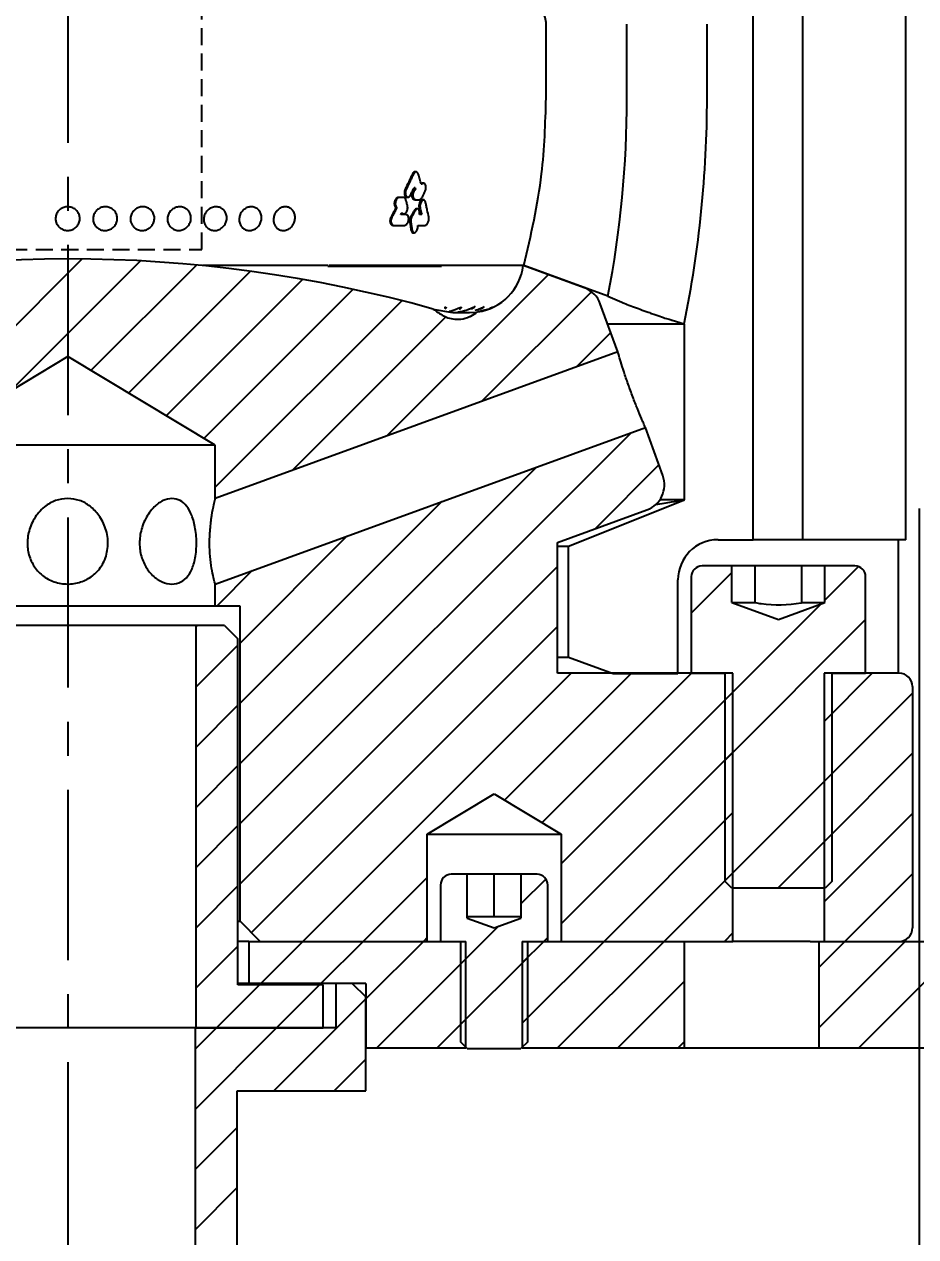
# Model space of a CAD drawing. Header units: millimetres. Extents: x 8 to 832, y 8 to 586.
# Drawn here: x 517 to 583.5, y 110 to 200.4 of the extents above; entities that cross this region are included whole.
import ezdxf

# ---------------------------------------------------------------- set-up
doc = ezdxf.new("R2010")
doc.units = ezdxf.units.MM
doc.linetypes.add('CENTERX2', pattern=[20.32, 12.7, -2.54, 2.54, -2.54])
doc.linetypes.add('HIDDEN', pattern=[1.905, 1.27, -0.635])
for name, color, linetype in [('CENTERLINE', 4, 'CENTERX2'), ('DIMENSIONS', 2, 'Continuous'), ('HATCH', 3, 'Continuous'), ('HIDDEN', 3, 'HIDDEN')]:
    doc.layers.add(name, color=color, linetype=linetype)
doc.layers.add('OUTLINE', color=7, linetype='Continuous', lineweight=25)
doc.styles.add('SLDTEXTSTYLE0', font='TXT', dxfattribs={"width": 0.75})
doc.dimstyles.new('SLDDIMSTYLE0', dxfattribs={"dimtxt": 3.5, "dimasz": 2, "dimexe": 0, "dimexo": 0.0625, "dimgap": 0.875, "dimtad": 1, "dimrnd": 1e-09, "dimzin": 12, "dimdsep": 46, "dimtxsty": 'SLDTEXTSTYLE0', "dimsah": 1, "dimcen": 0.09, "dimadec": 0, "dimazin": 3, "dimtfac": 1, "dimtofl": 0, "dimtmove": 0, "dimatfit": 3, "dimfxl": 0, "dimfrac": 2, "dimtolj": 1, "dimtzin": 12, "dimarcsym": 0})

# ---------------------------------------------------------------- blocks, each defined once
blk = doc.blocks.new('SW_HATCH_0')
at = {"layer": 'HATCH', "color": 0}
for p, q in [((315.385, -21.375), (299.066, -37.694)), ((319.735, -21.515), (310.016, -31.234)), ((323.913, -21.827), (316.037, -29.703)), ((327.937, -22.293), (318.842, -31.388)), ((350.133, -22.548), (338.107, -34.573)), ((331.822, -22.899), (321.646, -33.074)), ((335.577, -23.633), (324.451, -34.759)), ((353.353, -23.818), (345.167, -32.004)), ((339.214, -24.486), (325.3, -38.4)), ((342.504, -25.686), (331.048, -37.143)), ((354.797, -26.864), (352.227, -29.434)), ((356.307, -34.334), (327.15, -63.491)), ((349.247, -36.904), (327.15, -59.001)), ((358.391, -36.74), (353.635, -41.496)), ((342.188, -39.473), (327.15, -54.511)), ((335.128, -42.043), (327.15, -50.021)), ((350.825, -44.306), (327.15, -67.981)), ((328.068, -44.612), (325.412, -47.269)), ((363.836, -44.766), (360.8, -47.802)), ((373.267, -44.315), (370.764, -46.818)), ((370.465, -47.117), (363.3, -54.282)), ((323.962, -48.719), (323.85, -48.831)), ((350.825, -48.796), (328.001, -71.62)), ((373.8, -48.272), (363.3, -58.772)), ((327, -50.171), (323.85, -53.321)), ((351.842, -52.269), (331.842, -72.269)), ((356.333, -52.269), (346.873, -61.729)), ((360.823, -52.269), (349.677, -63.414)), ((374.293, -52.269), (370.7, -55.862)), ((363.9, -53.682), (351.1, -66.482)), ((377.3, -53.752), (370.7, -60.352)), ((327, -54.661), (323.85, -57.811)), ((363.9, -58.172), (351.1, -70.972)), ((377.3, -58.242), (370.7, -64.842)), ((327, -59.151), (323.85, -62.301)), ((371.3, -59.752), (363.3, -67.752)), ((363.9, -62.662), (354.293, -72.269)), ((377.3, -62.733), (370.7, -69.333)), ((327, -63.641), (323.85, -66.791)), ((371.3, -64.242), (367.273, -68.269)), ((341.1, -67.502), (336.333, -72.269)), ((349.962, -67.62), (348.1, -69.482)), ((363.9, -67.152), (358.783, -72.269)), ((377.3, -67.223), (372.254, -72.269)), ((327, -68.131), (323.85, -71.281)), ((346.435, -71.147), (343.6, -73.982)), ((331.842, -72.269), (328.692, -75.419)), ((336.333, -72.269), (333.183, -75.419)), ((340.823, -72.269), (336.525, -76.567)), ((341.1, -71.992), (340.823, -72.269)), ((349.803, -72.269), (348.2, -73.872)), ((354.293, -72.269), (348.2, -78.362)), ((350.1, -71.972), (349.803, -72.269)), ((358.783, -72.269), (350.833, -80.219)), ((363.9, -71.642), (363.273, -72.269)), ((372.254, -72.269), (370.3, -74.223)), ((376.744, -72.269), (370.3, -78.713)), ((381.234, -72.269), (373.284, -80.219)), ((327, -72.621), (323.85, -75.771)), ((344, -73.582), (337.363, -80.219)), ((348.6, -73.472), (343.6, -78.472)), ((328.592, -75.519), (325.392, -78.719)), ((333.083, -75.519), (329.883, -78.719)), ((360.3, -75.242), (355.323, -80.219)), ((336.525, -76.567), (329.673, -83.419)), ((344, -78.072), (341.853, -80.219)), ((325.392, -78.719), (323.8, -80.312)), ((329.883, -78.719), (323.8, -84.802)), ((360.3, -79.733), (359.813, -80.219)), ((336.525, -81.057), (334.163, -83.419)), ((326.95, -86.142), (323.8, -89.292)), ((326.95, -90.632), (323.8, -93.782))]:
    blk.add_line(p, q, dxfattribs=at)
blk = doc.blocks.new('_D_12')
at = {"layer": 'DIMENSIONS'}
for p, q in [((583.772, 164.297), (583.772, 92.08)), ((520.272, 119.521), (520.272, 92.08)), ((520.272, 94.08), (583.772, 94.08))]:
    blk.add_line(p, q, dxfattribs=at)
for points in [[(520.272, 94.08), (522.272, 93.58), (522.272, 94.58)], [(583.772, 94.08), (581.772, 94.58), (581.772, 93.58)]]:
    blk.add_solid(points, dxfattribs=at)
at = {"layer": 'DIMENSIONS', "insert": (547.498, 98.591), "char_height": 3.5, "attachment_point": 1, "style": 'SLDTEXTSTYLE0'}
blk.add_mtext('63,5', dxfattribs=at)

msp = doc.modelspace()

# ---------------------------------------------------------------- linework, layer by layer
at = {"layer": 'CENTERLINE'}
msp.add_line((520.272, 468.427), (520.272, 113.667), dxfattribs=at)
at = {"layer": 'HIDDEN'}
for p, q in [((530.272, 183.612), (530.272, 263.612)), ((510.272, 183.612), (530.272, 183.612))]:
    msp.add_line(p, q, dxfattribs=at)
at = {"layer": 'OUTLINE'}
for p, q in [((571.393, 161.956), (571.393, 408.812)), ((575.092, 161.956), (575.092, 408.812)), ((582.772, 161.956), (582.772, 408.812)), ((555.947, 194.906), (555.947, 200.406)), ((561.974, 194.906), (561.974, 200.406)), ((567.947, 194.906), (567.947, 200.406)), ((546.173, 188.206), (546.099, 188.206)), ((546.695, 188.484), (546.619, 188.484)), ((545.023, 187.49), (544.952, 187.49)), ((546.206, 188.084), (546.132, 188.084)), ((546.231, 187.321), (546.156, 187.321)), ((544.82, 186.727), (544.749, 186.727)), ((545.238, 186.327), (545.165, 186.327)), ((544.528, 185.406), (545.38, 185.406)), ((545.491, 186.206), (545.103, 186.206)), ((545.863, 185.606), (545.788, 185.606)), ((546.389, 185.406), (546.902, 185.406)), ((546.593, 186.206), (546.505, 186.206)), ((546.67, 186.206), (546.593, 186.206)), ((545.947, 185.088), (545.871, 185.088)), ((539.672, 182.406), (530.316, 182.406)), ((539.672, 182.406), (539.667, 182.355)), ((539.667, 182.355), (548.152, 182.355)), ((548.157, 182.406), (539.756, 182.406)), ((548.152, 182.355), (548.157, 182.406)), ((554.241, 182.406), (548.157, 182.406)), ((558.794, 180.749), (554.241, 182.406)), ((554.291, 182.406), (554.241, 182.406)), ((560.561, 180.124), (554.291, 182.406)), ((560.561, 180.124), (561.422, 179.756)), ((547.525, 179.164), (547.648, 179.13)), ((547.648, 179.13), (548.824, 178.922)), ((550.383, 179.156), (550.673, 179.374)), ((551.681, 179.166), (550.841, 178.946)), ((551.109, 179.186), (551.347, 179.352)), ((561.294, 175.967), (559.989, 179.553)), ((548.824, 178.922), (548.988, 178.912)), ((548.988, 178.912), (549.256, 178.906)), ((550.244, 178.906), (550.764, 178.94)), ((563.25, 179.04), (563.488, 178.953)), ((565.335, 178.336), (566.24, 178.057)), ((566.272, 178.045), (560.538, 178.045)), ((566.272, 178.045), (566.24, 178.057)), ((566.272, 164.925), (566.272, 178.045)), ((520.272, 175.615), (509.272, 169.006)), ((531.272, 169.006), (520.272, 175.615)), ((561.294, 175.967), (531.272, 165.04)), ((531.272, 158.655), (563.346, 170.329)), ((564.652, 166.743), (563.346, 170.329)), ((531.272, 169.006), (509.272, 169.006)), ((531.272, 165.04), (531.272, 169.006)), ((557.622, 161.486), (566.272, 164.925)), ((566.272, 164.925), (564.42, 164.925)), ((556.797, 161.756), (563.456, 164.179)), ((568.772, 161.956), (571.393, 161.956)), ((573.272, 161.956), (571.393, 161.956)), ((575.092, 161.956), (573.272, 161.956)), ((582.772, 161.956), (575.092, 161.956)), ((582.199, 161.956), (582.199, 152.006)), ((556.797, 152.006), (556.797, 161.756)), ((556.797, 161.486), (557.622, 161.486)), ((557.622, 153.164), (557.622, 161.486)), ((566.772, 159.206), (566.772, 152.006)), ((569.808, 160.006), (567.572, 160.006)), ((569.808, 157.266), (569.808, 160.006)), ((571.54, 160.006), (569.808, 160.006)), ((571.54, 157.266), (571.54, 160.006)), ((575.004, 160.006), (571.54, 160.006)), ((575.004, 157.266), (575.004, 160.006)), ((576.736, 160.006), (575.004, 160.006)), ((576.736, 157.266), (576.736, 160.006)), ((578.972, 160.006), (576.736, 160.006)), ((579.772, 152.006), (579.772, 159.206)), ((531.272, 157.006), (531.272, 158.655)), ((565.772, 151.956), (565.772, 158.956)), ((531.272, 157.006), (509.272, 157.006)), ((533.122, 157.006), (531.272, 157.006)), ((533.122, 133.506), (533.122, 157.006)), ((569.808, 157.266), (573.272, 156.006)), ((569.808, 157.266), (571.54, 157.266)), ((573.272, 156.006), (576.736, 157.266)), ((575.004, 157.266), (576.736, 157.266)), ((529.822, 155.556), (510.722, 155.556)), ((529.822, 155.556), (529.822, 125.556)), ((531.972, 155.556), (529.822, 155.556)), ((531.972, 155.556), (532.972, 154.556)), ((532.972, 128.756), (532.972, 154.556)), ((560.944, 151.956), (557.622, 153.164)), ((569.872, 152.006), (556.797, 152.006)), ((565.772, 151.956), (560.944, 151.956)), ((566.772, 152.006), (569.272, 152.006)), ((569.272, 152.006), (569.272, 136.506)), ((569.872, 132.006), (569.872, 152.006)), ((576.672, 152.006), (576.672, 132.006)), ((582.272, 152.006), (576.672, 152.006)), ((577.272, 152.006), (579.772, 152.006)), ((577.272, 136.506), (577.272, 152.006)), ((583.272, 151.006), (583.272, 133.006)), ((547.072, 140.006), (552.072, 143.01)), ((552.072, 143.01), (557.072, 140.006)), ((547.072, 140.006), (557.072, 140.006)), ((547.072, 132.006), (547.072, 140.006)), ((557.072, 140.006), (557.072, 132.006)), ((550.072, 137.006), (548.872, 137.006)), ((550.072, 133.734), (550.072, 137.006)), ((552.072, 137.006), (550.072, 137.006)), ((552.072, 133.846), (552.072, 137.006)), ((554.072, 137.006), (552.072, 137.006)), ((554.072, 137.006), (554.072, 133.734)), ((555.272, 137.006), (554.072, 137.006)), ((548.072, 136.206), (548.072, 132.006)), ((556.072, 132.006), (556.072, 136.206)), ((569.772, 136.006), (569.272, 136.506)), ((569.772, 136.006), (576.772, 136.006)), ((577.272, 136.506), (576.772, 136.006)), ((550.072, 133.846), (552.072, 133.846)), ((552.072, 133.846), (554.072, 133.846)), ((532.972, 133.506), (533.122, 133.506)), ((534.622, 132.006), (533.122, 133.506)), ((550.072, 133.734), (552.072, 133.006)), ((552.072, 133.006), (554.072, 133.734)), ((533.772, 132.006), (532.972, 132.006)), ((533.772, 132.006), (533.772, 128.856)), ((533.772, 132.006), (549.972, 132.006)), ((534.622, 132.006), (547.072, 132.006)), ((548.072, 132.006), (549.572, 132.006)), ((549.572, 132.006), (549.572, 124.506)), ((549.972, 124.056), (549.972, 132.006)), ((554.172, 132.006), (554.172, 124.056)), ((554.172, 132.006), (566.272, 132.006)), ((554.572, 132.006), (556.072, 132.006)), ((554.572, 124.506), (554.572, 132.006)), ((557.072, 132.006), (569.872, 132.006)), ((566.272, 124.056), (566.272, 132.006)), ((575.632, 132.006), (569.872, 132.006)), ((575.632, 132.006), (576.272, 132.006)), ((576.272, 132.006), (576.272, 124.056)), ((576.272, 132.006), (591.272, 132.006)), ((576.672, 132.006), (582.272, 132.006)), ((533.772, 128.856), (532.972, 128.856)), ((539.322, 128.756), (532.972, 128.756)), ((542.497, 128.856), (533.772, 128.856)), ((539.322, 125.556), (539.322, 128.756)), ((540.272, 128.856), (540.272, 125.556)), ((541.497, 128.856), (540.272, 128.856)), ((541.497, 128.856), (542.497, 127.856)), ((542.497, 128.856), (542.497, 124.056)), ((542.497, 120.856), (542.497, 127.856)), ((529.772, 125.556), (510.772, 125.556)), ((529.772, 125.556), (529.772, 104.856)), ((540.272, 125.556), (529.772, 125.556)), ((529.822, 125.556), (539.322, 125.556)), ((542.497, 124.056), (549.972, 124.056)), ((550.072, 124.006), (549.572, 124.506)), ((550.022, 124.056), (549.972, 124.056)), ((550.072, 124.006), (554.072, 124.006)), ((554.572, 124.506), (554.072, 124.006)), ((554.172, 124.056), (554.122, 124.056)), ((554.172, 124.056), (566.272, 124.056)), ((566.272, 124.056), (576.272, 124.056)), ((576.272, 124.056), (591.272, 124.056)), ((532.922, 108.588), (532.922, 120.856)), ((532.922, 120.856), (542.497, 120.856))]:
    msp.add_line(p, q, dxfattribs=at)
at = {"layer": 'OUTLINE', "flags": 128}
for points in [[(548.754, 179.011), (548.873, 179.037), (549.17, 179.135), (549.39, 179.22), (549.472, 179.252), (549.55, 179.28), (549.594, 179.292), (549.624, 179.297), (549.643, 179.292), (549.638, 179.268), (549.519, 179.166), (549.519, 179.166)], [(550.655, 179.085), (550.855, 179.143), (551.125, 179.246), (551.192, 179.273), (551.236, 179.289), (551.265, 179.297), (551.275, 179.295), (551.26, 179.277), (551.124, 179.193), (551.068, 179.166), (551.068, 179.166)]]:
    msp.add_lwpolyline(points, dxfattribs=at)
at = {"layer": 'OUTLINE'}
for centre, radius, start, end in [((483.979, 194.906), 77.995, 349.07499, 0), ((483.979, 194.906), 83.968, 348.42458, 0), ((520.272, 81.779), 101.126, 74.36594, 105.63406), ((550.273, 182.906), 4, 278.16745, 352.81924), ((558.11, 178.869), 2, 20, 70), ((562.772, 166.059), 2, 290, 20), ((568.772, 158.956), 3, 90, 180), ((567.572, 159.206), 0.8, 90, 180), ((578.972, 159.206), 0.8, 0, 90), ((582.272, 151.006), 1, 0, 90), ((548.872, 136.206), 0.8, 90, 180), ((555.272, 136.206), 0.8, 0, 90), ((582.272, 133.006), 1, 270, 360)]:
    msp.add_arc(centre, radius, start, end, dxfattribs=at)
for centre, major_axis, ratio, start_param, end_param in [((552.886, 183.406), (7.711, 0), 0.765145, 3.943746, 4.076834), ((549.316, 179.206), (1.6, 0), 0.5, 4.685849, 4.817297), ((545.907, 183.406), (-7.636, 0), 0.765145, 2.187654, 2.273292)]:
    msp.add_ellipse(centre, major_axis=major_axis, ratio=ratio, start_param=start_param, end_param=end_param, dxfattribs=at)
for points, knots in [([(555.947, 200.406), (555.944, 200.488), (555.935, 200.755), (555.842, 201.006), (555.777, 201.181)], [0, 0, 0, 0, 0.308512, 1, 1, 1, 1]), ([(554.291, 182.406), (554.815, 184.673), (555.765, 188.79), (555.891, 193.01), (555.947, 194.906)], [0, 0, 0, 0, 0.5508443, 1, 1, 1, 1]), ([(545.967, 189.206), (545.923, 189.113), (545.836, 188.927), (545.66, 188.558), (545.526, 188.281), (545.436, 188.097)], [0, 0, 0, 0, 0.250825, 0.501644, 1, 1, 1, 1]), ([(546.04, 189.206), (545.996, 189.113), (545.909, 188.928), (545.733, 188.558), (545.598, 188.281), (545.508, 188.097)], [0, 0, 0, 0, 0.2506658, 0.5013221, 1, 1, 1, 1]), ([(546.42, 189.206), (546.406, 189.243), (546.378, 189.318), (546.303, 189.388), (546.217, 189.413), (546.129, 189.393), (546.048, 189.334), (545.995, 189.263), (545.972, 189.216), (545.967, 189.206)], [0, 0, 0, 0, 0.1671113, 0.334455, 0.4940652, 0.6451292, 0.7972864, 0.9548086, 1, 1, 1, 1]), ([(546.286, 189.405), (546.258, 189.401), (546.202, 189.395), (546.121, 189.333), (546.068, 189.263), (546.045, 189.216), (546.04, 189.206)], [0, 0, 0, 0, 0.290805, 0.596124, 0.911664, 1, 1, 1, 1]), ([(546.619, 188.484), (546.603, 188.544), (546.571, 188.665), (546.505, 188.905), (546.454, 189.086), (546.42, 189.206)], [0, 0, 0, 0, 0.250883, 0.501756, 1, 1, 1, 1]), ([(545.853, 187.697), (545.873, 187.739), (545.915, 187.824), (545.997, 187.994), (546.058, 188.121), (546.099, 188.206)], [0, 0, 0, 0, 0.250581, 0.501174, 1, 1, 1, 1]), ([(546.099, 188.206), (546.102, 188.195), (546.107, 188.175), (546.118, 188.134), (546.127, 188.104), (546.132, 188.084)], [0, 0, 0, 0, 0.250628, 0.501278, 1, 1, 1, 1]), ([(546.173, 188.206), (546.176, 188.195), (546.181, 188.175), (546.192, 188.134), (546.201, 188.104), (546.206, 188.084)], [0, 0, 0, 0, 0.250507, 0.50101, 1, 1, 1, 1]), ([(546.927, 187.956), (546.943, 187.998), (546.977, 188.083), (546.992, 188.227), (546.975, 188.362), (546.929, 188.471), (546.859, 188.541), (546.776, 188.564), (546.693, 188.545), (546.643, 188.504), (546.619, 188.484)], [0, 0, 0, 0, 0.127673, 0.263701, 0.397549, 0.529366, 0.655447, 0.775327, 0.891318, 1, 1, 1, 1]), ([(546.854, 188.556), (546.853, 188.556), (546.826, 188.564), (546.768, 188.543), (546.719, 188.503), (546.695, 188.484)], [0, 0, 0, 0, 0.015429, 0.522734, 1, 1, 1, 1]), ([(544.952, 187.49), (544.917, 187.485), (544.852, 187.475), (544.763, 187.402), (544.693, 187.302), (544.644, 187.177), (544.624, 187.037), (544.638, 186.901), (544.682, 186.791), (544.729, 186.747), (544.749, 186.727)], [0, 0, 0, 0, 0.133836, 0.25106, 0.369041, 0.494202, 0.626027, 0.76119, 0.895093, 1, 1, 1, 1]), ([(545.023, 187.49), (544.988, 187.485), (544.923, 187.475), (544.834, 187.402), (544.764, 187.302), (544.715, 187.177), (544.695, 187.037), (544.708, 186.901), (544.752, 186.791), (544.799, 186.747), (544.82, 186.727)], [0, 0, 0, 0, 0.133653, 0.251385, 0.369625, 0.494736, 0.626188, 0.760809, 0.89425, 1, 1, 1, 1]), ([(545.291, 187.49), (545.262, 187.49), (545.203, 187.49), (545.09, 187.49), (545.006, 187.49), (544.952, 187.49)], [0, 0, 0, 0, 0.261594, 0.523189, 1, 1, 1, 1]), ([(545.499, 187.29), (545.485, 187.328), (545.458, 187.403), (545.382, 187.476), (545.321, 187.485), (545.291, 187.49)], [0, 0, 0, 0, 0.3428293, 0.6818155, 1, 1, 1, 1]), ([(545.436, 188.097), (545.419, 188.055), (545.385, 187.969), (545.371, 187.826), (545.389, 187.691), (545.439, 187.581), (545.514, 187.512), (545.601, 187.49), (545.689, 187.511), (545.771, 187.571), (545.824, 187.641), (545.847, 187.687), (545.853, 187.697)], [0, 0, 0, 0, 0.110685, 0.227617, 0.343662, 0.457984, 0.567492, 0.670596, 0.770046, 0.869192, 0.971277, 1, 1, 1, 1]), ([(545.508, 188.097), (545.491, 188.055), (545.457, 187.97), (545.443, 187.826), (545.461, 187.692), (545.512, 187.581), (545.586, 187.516), (545.647, 187.49), (545.679, 187.498), (545.681, 187.498)], [0, 0, 0, 0, 0.163315, 0.335508, 0.506233, 0.674592, 0.836296, 0.989012, 1, 1, 1, 1]), ([(545.614, 186.855), (545.604, 186.891), (545.585, 186.964), (545.547, 187.109), (545.518, 187.218), (545.499, 187.29)], [0, 0, 0, 0, 0.25028, 0.500551, 1, 1, 1, 1]), ([(546.132, 188.084), (546.102, 188.059), (546.045, 188.01), (545.981, 187.894), (545.942, 187.762), (545.933, 187.622), (545.957, 187.49), (546.01, 187.388), (546.081, 187.33), (546.133, 187.323), (546.156, 187.321)], [0, 0, 0, 0, 0.131173, 0.254986, 0.381442, 0.514048, 0.648731, 0.780272, 0.905049, 1, 1, 1, 1]), ([(546.206, 188.084), (546.177, 188.059), (546.119, 188.01), (546.055, 187.894), (546.016, 187.763), (546.007, 187.622), (546.03, 187.491), (546.084, 187.389), (546.155, 187.33), (546.208, 187.324), (546.231, 187.321)], [0, 0, 0, 0, 0.131008, 0.255007, 0.381296, 0.513456, 0.647597, 0.778789, 0.903612, 1, 1, 1, 1]), ([(546.156, 187.321), (546.184, 187.321), (546.241, 187.321), (546.348, 187.321), (546.427, 187.321), (546.478, 187.322)], [0, 0, 0, 0, 0.261791, 0.523578, 1, 1, 1, 1]), ([(546.961, 187.114), (546.949, 187.152), (546.925, 187.227), (546.856, 187.297), (546.775, 187.321), (546.692, 187.302), (546.612, 187.244), (546.543, 187.152), (546.49, 187.032), (546.462, 186.894), (546.463, 186.785), (546.474, 186.729), (546.477, 186.714)], [0, 0, 0, 0, 0.110636, 0.222693, 0.32515, 0.423734, 0.522361, 0.62386, 0.730956, 0.844059, 0.960431, 1, 1, 1, 1]), ([(546.478, 187.322), (546.51, 187.327), (546.571, 187.338), (546.657, 187.413), (546.698, 187.484), (546.719, 187.521)], [0, 0, 0, 0, 0.354671, 0.663443, 1, 1, 1, 1]), ([(546.852, 187.314), (546.851, 187.314), (546.825, 187.322), (546.767, 187.299), (546.688, 187.245), (546.618, 187.151), (546.566, 187.031), (546.538, 186.894), (546.539, 186.785), (546.55, 186.728), (546.553, 186.714)], [0, 0, 0, 0, 0.003825, 0.149936, 0.296138, 0.446348, 0.604458, 0.77101, 0.942092, 1, 1, 1, 1]), ([(546.719, 187.521), (546.737, 187.557), (546.772, 187.63), (546.841, 187.775), (546.893, 187.884), (546.927, 187.956)], [0, 0, 0, 0, 0.250512, 0.501054, 1, 1, 1, 1]), ([(519.619, 185.296), (519.556, 185.375), (519.43, 185.532), (519.355, 185.828), (519.378, 186.127), (519.502, 186.403), (519.712, 186.623), (519.986, 186.764), (520.292, 186.808), (520.597, 186.751), (520.866, 186.597), (521.067, 186.365), (521.177, 186.082), (521.185, 185.781), (521.091, 185.494), (520.906, 185.253), (520.65, 185.085), (520.35, 185.009), (520.041, 185.036), (519.789, 185.143), (519.666, 185.253), (519.619, 185.296)], [0, 0, 0, 0, 0.053554, 0.107092, 0.160413, 0.213678, 0.267076, 0.320731, 0.374654, 0.428745, 0.482829, 0.536734, 0.590365, 0.643744, 0.697007, 0.750339, 0.803902, 0.857747, 0.911805, 0.965917, 1, 1, 1, 1]), ([(522.388, 185.318), (522.329, 185.398), (522.211, 185.559), (522.151, 185.857), (522.189, 186.156), (522.326, 186.427), (522.546, 186.64), (522.825, 186.772), (523.132, 186.807), (523.434, 186.74), (523.693, 186.578), (523.882, 186.34), (523.978, 186.053), (523.971, 185.752), (523.864, 185.468), (523.668, 185.233), (523.404, 185.074), (523.102, 185.007), (522.796, 185.044), (522.55, 185.159), (522.433, 185.273), (522.388, 185.318)], [0, 0, 0, 0, 0.0535269, 0.107038, 0.160344, 0.213615, 0.2670341, 0.3207168, 0.3746633, 0.4287603, 0.4828339, 0.5367149, 0.5903194, 0.6436785, 0.69694, 0.7502913, 0.8038799, 0.8577502, 0.9118213, 0.9659281, 1, 1, 1, 1]), ([(525.077, 185.435), (525.041, 185.507), (524.961, 185.667), (524.94, 185.952), (525.013, 186.245), (525.18, 186.501), (525.422, 186.691), (525.713, 186.794), (526.019, 186.797), (526.307, 186.699), (526.542, 186.51), (526.698, 186.254), (526.757, 185.959), (526.714, 185.659), (526.574, 185.388), (526.353, 185.174), (526.075, 185.042), (525.769, 185.007), (525.473, 185.075), (525.23, 185.225), (525.124, 185.37), (525.077, 185.435)], [0, 0, 0, 0, 0.043885, 0.097293, 0.150567, 0.203862, 0.257354, 0.311121, 0.36513, 0.419237, 0.473265, 0.527061, 0.580576, 0.633882, 0.687148, 0.740561, 0.794238, 0.848183, 0.902282, 0.956359, 1, 1, 1, 1]), ([(528.003, 185.221), (527.936, 185.292), (527.801, 185.432), (527.705, 185.717), (527.705, 186.018), (527.804, 186.307), (527.991, 186.55), (528.245, 186.722), (528.538, 186.803), (528.838, 186.783), (529.11, 186.664), (529.323, 186.458), (529.452, 186.19), (529.483, 185.892), (529.414, 185.596), (529.253, 185.334), (529.018, 185.137), (528.734, 185.025), (528.433, 185.014), (528.181, 185.09), (528.053, 185.185), (528.003, 185.221)], [0, 0, 0, 0, 0.053661, 0.107302, 0.160688, 0.21395, 0.267279, 0.320833, 0.374664, 0.42871, 0.482818, 0.536806, 0.590542, 0.644003, 0.697289, 0.750574, 0.80404, 0.857783, 0.911777, 0.96589, 1, 1, 1, 1]), ([(530.616, 185.301), (530.561, 185.38), (530.452, 185.538), (530.401, 185.835), (530.444, 186.134), (530.581, 186.409), (530.795, 186.627), (531.064, 186.766), (531.358, 186.808), (531.643, 186.748), (531.887, 186.592), (532.061, 186.359), (532.146, 186.075), (532.134, 185.773), (532.025, 185.487), (531.833, 185.248), (531.579, 185.082), (531.29, 185.009), (530.999, 185.038), (530.767, 185.147), (530.658, 185.258), (530.616, 185.301)], [0, 0, 0, 0, 0.053547, 0.107079, 0.160395, 0.213663, 0.267066, 0.320728, 0.374657, 0.428749, 0.482831, 0.536731, 0.590355, 0.643729, 0.696989, 0.750328, 0.803897, 0.857748, 0.911809, 0.96592, 1, 1, 1, 1]), ([(533.276, 185.263), (533.22, 185.338), (533.107, 185.488), (533.045, 185.78), (533.074, 186.081), (533.196, 186.363), (533.395, 186.593), (533.651, 186.747), (533.935, 186.808), (534.215, 186.766), (534.459, 186.627), (534.638, 186.406), (534.733, 186.129), (534.733, 185.828), (534.639, 185.537), (534.463, 185.287), (534.223, 185.106), (533.944, 185.014), (533.66, 185.025), (533.43, 185.119), (533.319, 185.223), (533.276, 185.263)], [0, 0, 0, 0, 0.053599, 0.107181, 0.160527, 0.213788, 0.267153, 0.320764, 0.374649, 0.428725, 0.482821, 0.536764, 0.590438, 0.643851, 0.697119, 0.75043, 0.80395, 0.857752, 0.911786, 0.965902, 1, 1, 1, 1]), ([(535.717, 185.41), (535.687, 185.48), (535.619, 185.638), (535.608, 185.921), (535.683, 186.216), (535.842, 186.478), (536.066, 186.676), (536.33, 186.788), (536.606, 186.801), (536.861, 186.713), (537.067, 186.533), (537.199, 186.282), (537.244, 185.99), (537.196, 185.689), (537.062, 185.413), (536.858, 185.193), (536.604, 185.051), (536.328, 185.006), (536.064, 185.064), (535.849, 185.205), (535.758, 185.346), (535.717, 185.41)], [0, 0, 0, 0, 0.043876, 0.097307, 0.150589, 0.203874, 0.257341, 0.31108, 0.365068, 0.419173, 0.473216, 0.527039, 0.580583, 0.633906, 0.687167, 0.740557, 0.794204, 0.848125, 0.902218, 0.956304, 1, 1, 1, 1]), ([(544.749, 186.727), (544.718, 186.667), (544.641, 186.517), (544.516, 186.276), (544.421, 186.096), (544.374, 186.006)], [0, 0, 0, 0, 0.249951, 0.624967, 1, 1, 1, 1]), ([(544.82, 186.727), (544.789, 186.667), (544.712, 186.517), (544.586, 186.276), (544.492, 186.096), (544.444, 186.006)], [0, 0, 0, 0, 0.249991, 0.624987, 1, 1, 1, 1]), ([(545.103, 186.206), (545.113, 186.226), (545.129, 186.256), (545.15, 186.297), (545.16, 186.317), (545.165, 186.327)], [0, 0, 0, 0, 0.49997, 0.749989, 1, 1, 1, 1]), ([(545.165, 186.327), (545.19, 186.304), (545.237, 186.259), (545.327, 186.248), (545.415, 186.279), (545.496, 186.346), (545.565, 186.446), (545.613, 186.572), (545.636, 186.717), (545.621, 186.808), (545.614, 186.855)], [0, 0, 0, 0, 0.127839, 0.248514, 0.361006, 0.475031, 0.594532, 0.721346, 0.855602, 1, 1, 1, 1]), ([(545.238, 186.327), (545.262, 186.303), (545.306, 186.26), (545.363, 186.258), (545.388, 186.258)], [0, 0, 0, 0, 0.559719, 1, 1, 1, 1]), ([(546.065, 186.441), (546.047, 186.405), (546.001, 186.314), (545.928, 186.169), (545.872, 186.06), (545.845, 186.005)], [0, 0, 0, 0, 0.250007, 0.624997, 1, 1, 1, 1]), ([(546.14, 186.441), (546.122, 186.405), (546.076, 186.314), (546.003, 186.169), (545.947, 186.06), (545.919, 186.005)], [0, 0, 0, 0, 0.250009, 0.625, 1, 1, 1, 1]), ([(546.505, 186.206), (546.511, 186.25), (546.524, 186.345), (546.502, 186.476), (546.45, 186.579), (546.377, 186.636), (546.294, 186.648), (546.21, 186.617), (546.128, 186.548), (546.087, 186.478), (546.065, 186.441)], [0, 0, 0, 0, 0.128467, 0.27028, 0.402875, 0.527734, 0.645013, 0.758577, 0.873093, 1, 1, 1, 1]), ([(546.387, 186.638), (546.381, 186.639), (546.348, 186.645), (546.285, 186.615), (546.203, 186.549), (546.162, 186.478), (546.14, 186.441)], [0, 0, 0, 0, 0.069646, 0.367794, 0.668268, 1, 1, 1, 1]), ([(546.477, 186.714), (546.487, 186.672), (546.512, 186.566), (546.551, 186.396), (546.579, 186.269), (546.593, 186.206)], [0, 0, 0, 0, 0.249991, 0.62499, 1, 1, 1, 1]), ([(546.553, 186.714), (546.563, 186.672), (546.588, 186.566), (546.627, 186.396), (546.655, 186.269), (546.67, 186.206)], [0, 0, 0, 0, 0.249991, 0.624992, 1, 1, 1, 1]), ([(547.201, 186.006), (547.163, 186.19), (547.106, 186.467), (547.024, 186.837), (546.982, 187.022), (546.961, 187.114)], [0, 0, 0, 0, 0.499944, 0.749964, 1, 1, 1, 1]), ([(544.374, 186.006), (544.355, 185.963), (544.317, 185.876), (544.3, 185.731), (544.316, 185.594), (544.368, 185.485), (544.442, 185.417), (544.501, 185.409), (544.528, 185.406)], [0, 0, 0, 0, 0.168616, 0.344486, 0.522409, 0.697686, 0.859414, 1, 1, 1, 1]), ([(544.444, 186.006), (544.426, 185.963), (544.388, 185.877), (544.37, 185.732), (544.387, 185.595), (544.438, 185.486), (544.513, 185.417), (544.572, 185.409), (544.6, 185.406)], [0, 0, 0, 0, 0.168465, 0.343789, 0.520967, 0.695706, 0.857477, 1, 1, 1, 1]), ([(545.38, 185.406), (545.413, 185.411), (545.476, 185.422), (545.563, 185.494), (545.632, 185.592), (545.683, 185.717), (545.708, 185.858), (545.699, 185.997), (545.655, 186.111), (545.584, 186.19), (545.522, 186.2), (545.491, 186.206)], [0, 0, 0, 0, 0.115226, 0.214586, 0.316244, 0.425146, 0.54188, 0.661056, 0.778053, 0.88816, 1, 1, 1, 1]), ([(545.845, 186.005), (545.826, 185.96), (545.789, 185.871), (545.77, 185.728), (545.782, 185.645), (545.788, 185.606)], [0, 0, 0, 0, 0.347458, 0.69481, 1, 1, 1, 1]), ([(545.788, 185.606), (545.795, 185.563), (545.813, 185.455), (545.841, 185.282), (545.861, 185.153), (545.871, 185.088)], [0, 0, 0, 0, 0.249994, 0.624988, 1, 1, 1, 1]), ([(545.919, 186.005), (545.901, 185.96), (545.863, 185.871), (545.845, 185.729), (545.857, 185.645), (545.863, 185.606)], [0, 0, 0, 0, 0.346592, 0.693103, 1, 1, 1, 1]), ([(545.863, 185.606), (545.87, 185.563), (545.888, 185.455), (545.916, 185.282), (545.936, 185.153), (545.947, 185.088)], [0, 0, 0, 0, 0.249997, 0.62499, 1, 1, 1, 1]), ([(545.871, 185.088), (545.879, 185.048), (545.895, 184.965), (545.956, 184.878), (546.035, 184.838), (546.12, 184.844), (546.203, 184.889), (546.279, 184.97), (546.342, 185.081), (546.384, 185.216), (546.395, 185.329), (546.39, 185.39), (546.389, 185.406)], [0, 0, 0, 0, 0.110891, 0.227523, 0.331903, 0.429167, 0.524583, 0.62263, 0.72771, 0.840714, 0.959252, 1, 1, 1, 1]), ([(546.902, 185.406), (546.932, 185.411), (546.989, 185.42), (547.07, 185.491), (547.137, 185.588), (547.187, 185.712), (547.217, 185.859), (547.207, 185.954), (547.201, 186.006)], [0, 0, 0, 0, 0.165818, 0.312145, 0.466105, 0.626775, 0.798577, 1, 1, 1, 1]), ([(545.947, 185.088), (545.955, 185.048), (545.971, 184.966), (546.021, 184.887), (546.063, 184.87), (546.077, 184.864)], [0, 0, 0, 0, 0.396396, 0.812975, 1, 1, 1, 1]), ([(548.354, 179.27), (548.371, 179.276), (548.407, 179.288), (548.45, 179.297), (548.483, 179.297), (548.506, 179.279), (548.478, 179.229), (548.431, 179.187), (548.407, 179.166)], [0, 0, 0, 0, 0.074362, 0.161362, 0.235671, 0.359716, 0.681911, 1, 1, 1, 1]), ([(549.358, 178.94), (549.438, 178.954), (549.682, 178.995), (550.019, 179.095), (550.314, 179.21), (550.451, 179.264), (550.515, 179.287), (550.553, 179.297), (550.575, 179.297), (550.576, 179.28), (550.518, 179.231), (550.446, 179.188), (550.408, 179.166)], [0, 0, 0, 0, 0.138279, 0.421181, 0.562878, 0.615681, 0.647995, 0.680578, 0.708801, 0.754827, 0.872077, 1, 1, 1, 1]), ([(551.773, 179.212), (551.776, 179.213), (551.815, 179.228), (551.871, 179.253), (551.932, 179.28), (551.963, 179.294), (551.976, 179.299), (551.965, 179.292), (551.884, 179.25), (551.768, 179.202), (551.681, 179.166)], [0, 0, 0, 0, 0.007869, 0.139667, 0.216585, 0.279842, 0.343259, 0.424763, 0.570453, 1, 1, 1, 1]), ([(561.422, 179.756), (561.496, 179.722), (561.645, 179.654), (562.104, 179.469), (562.657, 179.256), (563.06, 179.109), (563.25, 179.04)], [0, 0, 0, 0, 0.256086, 0.512146, 0.770846, 1, 1, 1, 1]), ([(548.308, 178.657), (548.448, 178.591), (548.753, 178.445), (549.091, 178.42), (549.274, 178.406)], [0, 0, 0, 0, 0.458005, 1, 1, 1, 1]), ([(549.256, 178.906), (549.335, 178.906), (549.651, 178.906), (549.99, 178.906), (550.244, 178.906)], [0, 0, 0, 0, 0.251394, 1, 1, 1, 1]), ([(549.484, 178.41), (549.515, 178.412), (549.777, 178.43), (550.068, 178.506), (550.298, 178.626), (550.324, 178.64)], [0, 0, 0, 0, 0.107082, 0.900052, 1, 1, 1, 1]), ([(563.488, 178.953), (563.596, 178.915), (563.919, 178.799), (564.438, 178.619), (564.949, 178.45), (565.225, 178.365), (565.312, 178.342), (565.335, 178.336)], [0, 0, 0, 0, 0.1306372, 0.3924561, 0.6520391, 0.9089416, 1, 1, 1, 1]), ([(563.346, 170.329), (563.343, 170.337), (563.333, 170.36), (563.232, 170.591), (563.031, 171.06), (562.762, 171.709), (562.409, 172.609), (562.057, 173.572), (561.746, 174.491), (561.503, 175.261), (561.345, 175.789), (561.297, 175.958), (561.295, 175.966), (561.294, 175.967)], [0, 0, 0, 0, 0.053452, 0.160539, 0.229278, 0.336642, 0.444013, 0.551245, 0.658323, 0.765511, 0.872907, 0.980275, 1, 1, 1, 1]), ([(520.272, 165.04), (520.573, 165.009), (521.174, 164.947), (521.985, 164.475), (522.672, 163.76), (523.167, 162.773), (523.341, 161.61), (523.109, 160.478), (522.532, 159.572), (521.723, 158.955), (520.763, 158.639), (519.745, 158.644), (518.782, 158.975), (517.99, 159.601), (517.458, 160.455), (517.229, 161.449), (517.314, 162.51), (517.73, 163.561), (518.444, 164.4), (519.34, 164.941), (519.967, 165.008), (520.272, 165.04)], [0, 0, 0, 0, 0.04616, 0.092179, 0.141716, 0.198873, 0.260583, 0.319585, 0.373081, 0.424069, 0.475087, 0.526558, 0.578171, 0.629648, 0.680664, 0.731611, 0.78459, 0.842159, 0.903776, 0.953148, 1, 1, 1, 1]), ([(528.051, 165.04), (528.258, 165.009), (528.672, 164.947), (529.172, 164.475), (529.564, 163.76), (529.824, 162.773), (529.911, 161.61), (529.795, 160.478), (529.488, 159.572), (529.017, 158.955), (528.401, 158.639), (527.679, 158.644), (526.934, 158.975), (526.273, 159.601), (525.803, 160.455), (525.595, 161.449), (525.672, 162.51), (526.046, 163.561), (526.656, 164.4), (527.374, 164.941), (527.829, 165.008), (528.051, 165.04)], [0, 0, 0, 0, 0.04616, 0.092179, 0.141716, 0.198873, 0.260583, 0.319585, 0.373081, 0.424069, 0.475087, 0.526558, 0.578171, 0.629648, 0.680664, 0.731611, 0.78459, 0.842159, 0.903776, 0.953148, 1, 1, 1, 1]), ([(531.272, 158.655), (531.27, 158.664), (531.263, 158.689), (531.183, 158.977), (531.04, 159.6), (530.908, 160.455), (530.843, 161.449), (530.868, 162.51), (530.98, 163.561), (531.129, 164.4), (531.249, 164.941), (531.265, 165.008), (531.272, 165.04)], [0, 0, 0, 0, 0.053327, 0.156532, 0.259462, 0.361471, 0.463342, 0.569277, 0.684388, 0.807594, 0.906318, 1, 1, 1, 1]), ([(564.124, 164.599), (564.545, 164.664), (565.418, 164.797), (566.118, 164.902), (566.22, 164.917), (566.272, 164.925)], [0, 0, 0, 0, 0.315291, 0.654436, 1, 1, 1, 1]), ([(571.54, 157.266), (571.686, 157.241), (572.81, 157.047), (573.996, 157.084), (574.989, 157.264), (575.004, 157.266)], [0, 0, 0, 0, 0.127389, 0.986718, 1, 1, 1, 1]), ([(557.622, 153.164), (557.586, 153.165), (557.531, 153.167), (556.979, 153.181), (556.797, 153.185)], [0, 0, 0, 0, 0.671969, 1, 1, 1, 1])]:
    msp.add_open_spline(points, degree=3, knots=knots, dxfattribs=at)

# ---------------------------------------------------------------- block references
at = {"layer": 'HATCH'}
msp.add_blockref('SW_HATCH_0', (205.972, 204.275), dxfattribs=at)

# ---------------------------------------------------------------- dimensions: what is measured, and where the dimension line sits
at = {"layer": 'DIMENSIONS'}
dim = msp.add_linear_dim(base=(583.772, 96.856), p1=(520.272, 291.276), p2=(583.772, 291.276), dimstyle='SLDDIMSTYLE0', dxfattribs=at)
dim.commit()
dim.dimension.update_dxf_attribs({"geometry": '_D_12', "text_midpoint": (552.022, 96.856), "dimtype": 160})

doc.saveas('drawing.dxf')
